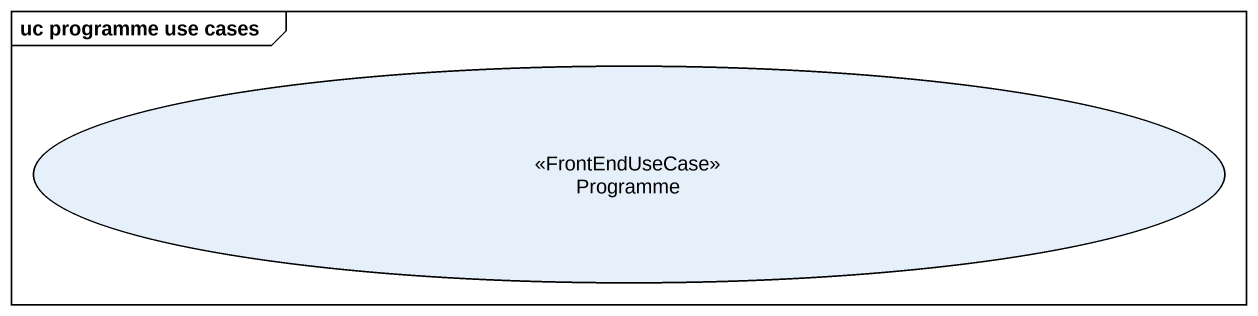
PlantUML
@startuml
mainframe uc programme use cases
usecase Programme <<FrontEndUseCase>>
@enduml
